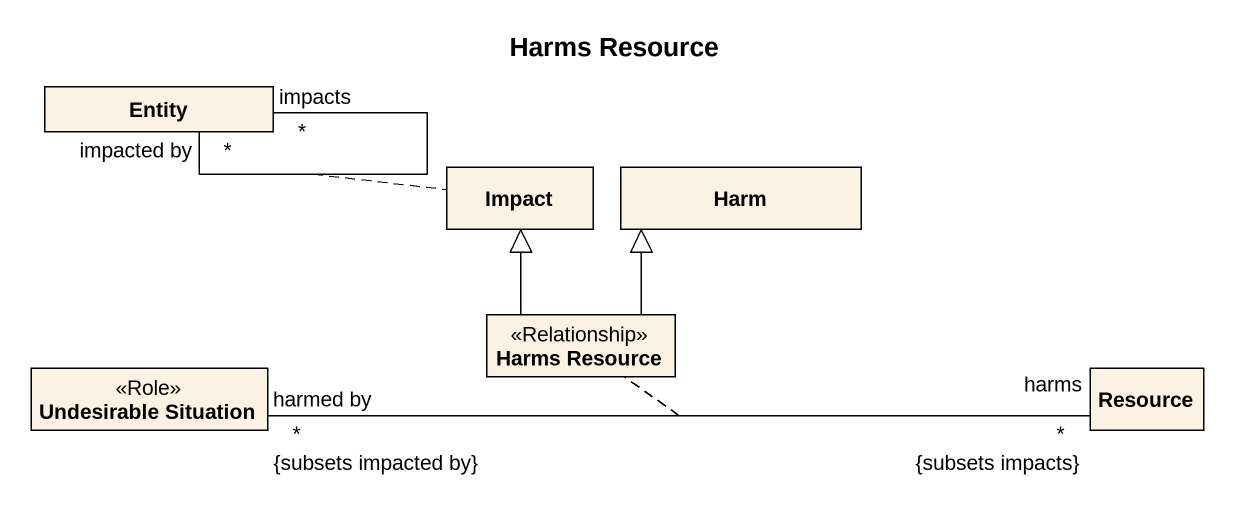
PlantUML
@startuml
title Harms Resource
hide circle
hide empty members
class "Entity" as Entity_
class Impact
class Harm
class "Harms Resource" as Harms_Resource <<Relationship>>
class "Undesirable Situation" as Undesirable_Situation <<Role>>
class Resource
Entity_ "impacted by\n*" -- "impacts\n*" Entity_
(Entity_, Entity_) .. Impact
Harms_Resource -up-|> Impact
Harms_Resource -up-|> Harm
Undesirable_Situation "*\nharmed by\n{subsets impacted by}" -right- "*\nharms\n{subsets impacts}" Resource
(Undesirable_Situation, Resource) .. Harms_Resource
@enduml
